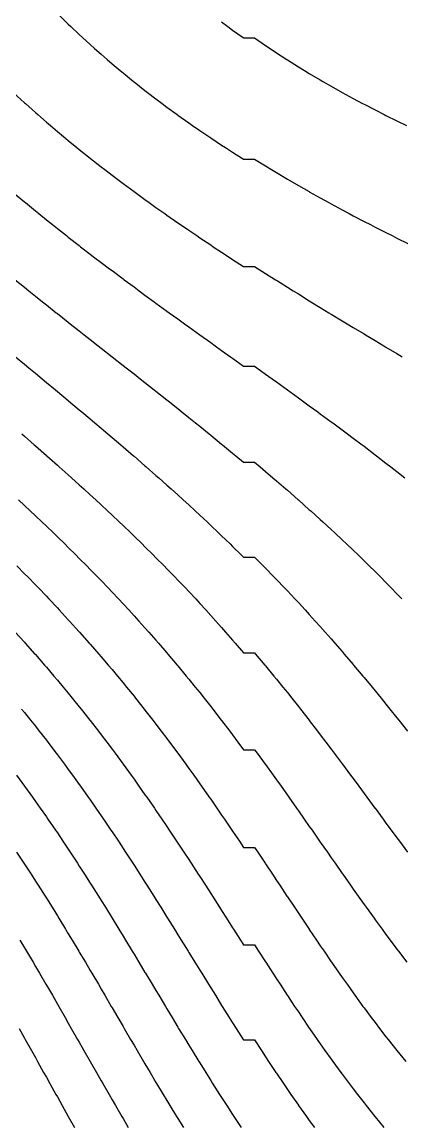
# Model space of a CAD drawing. Extents: x 1412622.5 to 1412673.9, y 4931530.8 to 4931599.9.
# Drawn here: x 1412644.59 to 1412650.46, y 4931574.07 to 4931591.13 of the extents above; entities that cross this region are included whole.
import ezdxf

# ---------------------------------------------------------------- set-up
doc = ezdxf.new("R2010")
doc.units = 0
doc.layers.add('line', color=2, linetype='CONTINUOUS')

msp = doc.modelspace()

# ---------------------------------------------------------------- linework, layer by layer
at = {"layer": 'line'}
for points in [[(1412645.172434, 4931591.236597), (1412645.30721, 4931591.104586), (1412645.346746, 4931591.066434), (1412645.476489, 4931590.943677), (1412645.527357, 4931590.89627), (1412645.645768, 4931590.787982), (1412645.714481, 4931590.726107), (1412645.815047, 4931590.637174), (1412645.908347, 4931590.555944), (1412645.984326, 4931590.490922), (1412646.109133, 4931590.385781), (1412646.153605, 4931590.348923), (1412646.317024, 4931590.215618), (1412646.322884, 4931590.21091), (1412646.492163, 4931590.077212), (1412646.533038, 4931590.045455), (1412646.661442, 4931589.947097), (1412646.756738, 4931589.875291), (1412646.830721, 4931589.820264), (1412646.988061, 4931589.705128), (1412647, 4931589.696497), (1412647.169279, 4931589.576268), (1412647.228426, 4931589.534965), (1412647.338558, 4931589.458875), (1412647.476971, 4931589.364802), (1412647.507837, 4931589.344021), (1412647.677116, 4931589.232066), (1412647.734706, 4931589.194639), (1412647.846395, 4931589.122633), (1412648.00114, 4931589.024476), (1412648.015674, 4931589.01532), (1412648.184953, 4931589.01532), (1412648.354232, 4931588.910652), (1412648.446876, 4931588.854312), (1412648.523511, 4931588.807958), (1412648.69279, 4931588.707303), (1412648.732455, 4931588.684149), (1412648.862069, 4931588.608773), (1412649.027645, 4931588.513986), (1412649.031348, 4931588.511871), (1412649.200627, 4931588.417069), (1412649.333461, 4931588.343823), (1412649.369906, 4931588.323746), (1412649.539185, 4931588.232192), (1412649.649185, 4931588.17366), (1412649.708464, 4931588.142092), (1412649.877743, 4931588.053524), (1412649.974959, 4931588.003497), (1412650.047022, 4931587.966322), (1412650.216301, 4931587.880468), (1412650.310804, 4931587.833333), (1412650.38558, 4931587.795882), (1412650.554859, 4931587.712486)], [(1412647.677116, 4931591.1373), (1412647.772037, 4931591.066434), (1412647.846395, 4931591.011934), (1412648.00753, 4931590.89627), (1412648.015674, 4931590.890525), (1412648.184953, 4931590.890525), (1412648.354232, 4931590.773554), (1412648.424358, 4931590.726107), (1412648.523511, 4931590.660093), (1412648.683303, 4931590.555944), (1412648.69279, 4931590.549852), (1412648.862069, 4931590.44341), (1412648.955691, 4931590.385781), (1412649.031348, 4931590.339837), (1412649.200627, 4931590.239214), (1412649.241172, 4931590.215618), (1412649.369906, 4931590.141595), (1412649.539185, 4931590.046329), (1412649.540771, 4931590.045455), (1412649.708464, 4931589.954008), (1412649.855921, 4931589.875291), (1412649.877743, 4931589.863751), (1412650.047022, 4931589.77604), (1412650.186784, 4931589.705128), (1412650.216301, 4931589.690269), (1412650.38558, 4931589.606739), (1412650.534039, 4931589.534965)], [(1412644.460815, 4931590.042415), (1412644.630094, 4931589.887489), (1412644.643574, 4931589.875291), (1412644.799373, 4931589.736399), (1412644.834853, 4931589.705128), (1412644.968652, 4931589.588837), (1412645.031354, 4931589.534965), (1412645.137931, 4931589.444582), (1412645.233095, 4931589.364802), (1412645.30721, 4931589.303417), (1412645.440086, 4931589.194639), (1412645.476489, 4931589.165168), (1412645.645768, 4931589.029731), (1412645.652427, 4931589.024476), (1412645.815047, 4931588.897387), (1412645.870814, 4931588.854312), (1412645.984326, 4931588.767422), (1412646.094377, 4931588.684149), (1412646.153605, 4931588.639682), (1412646.322884, 4931588.514034), (1412646.492163, 4931588.391017), (1412646.557846, 4931588.343823), (1412646.661442, 4931588.269787), (1412646.79746, 4931588.17366), (1412646.830721, 4931588.150253), (1412647, 4931588.032653), (1412647.042511, 4931588.003497), (1412647.169279, 4931587.916796), (1412647.292618, 4931587.833333), (1412647.338558, 4931587.802294), (1412647.507837, 4931587.689331), (1412647.54756, 4931587.66317), (1412647.677116, 4931587.577849), (1412647.807232, 4931587.493007), (1412647.846395, 4931587.46744), (1412648.015674, 4931587.358328), (1412648.184953, 4931587.358328), (1412648.24068, 4931587.322844), (1412648.354232, 4931587.250339), (1412648.508603, 4931587.152681), (1412648.523511, 4931587.14321), (1412648.69279, 4931587.037192), (1412648.780965, 4931586.982517), (1412648.862069, 4931586.931941), (1412649.031348, 4931586.827433), (1412649.056114, 4931586.812354), (1412649.200627, 4931586.723712), (1412649.334624, 4931586.642191), (1412649.369906, 4931586.620536), (1412649.539185, 4931586.517963), (1412649.615766, 4931586.472028), (1412649.708464, 4931586.415842), (1412649.877743, 4931586.314123), (1412649.898427, 4931586.301865), (1412650.047022, 4931586.21273), (1412650.183032, 4931586.131702), (1412650.216301, 4931586.111614), (1412650.38558, 4931586.01065), (1412650.468643, 4931585.961538)], [(1412644.460815, 4931588.49625), (1412644.630094, 4931588.355307), (1412644.644015, 4931588.343823), (1412644.799373, 4931588.216678), (1412644.852359, 4931588.17366), (1412644.968652, 4931588.079907), (1412645.064164, 4931588.003497), (1412645.137931, 4931587.944834), (1412645.27922, 4931587.833333), (1412645.30721, 4931587.811356), (1412645.476489, 4931587.679587), (1412645.497777, 4931587.66317), (1412645.645768, 4931587.549459), (1412645.719788, 4931587.493007), (1412645.815047, 4931587.420547), (1412645.944394, 4931587.322844), (1412645.984326, 4931587.292726), (1412646.153605, 4931587.166067), (1412646.171667, 4931587.152681), (1412646.322884, 4931587.04062), (1412646.40182, 4931586.982517), (1412646.492163, 4931586.915943), (1412646.633609, 4931586.812354), (1412646.661442, 4931586.791927), (1412646.830721, 4931586.66874), (1412646.867499, 4931586.642191), (1412647, 4931586.546181), (1412647.102922, 4931586.472028), (1412647.169279, 4931586.423982), (1412647.338558, 4931586.302075), (1412647.338854, 4931586.301865), (1412647.507837, 4931586.180667), (1412647.576456, 4931586.131702), (1412647.677116, 4931586.059321), (1412647.813746, 4931585.961538), (1412647.846395, 4931585.937964), (1412648.015674, 4931585.816629), (1412648.184953, 4931585.816629), (1412648.220445, 4931585.791375), (1412648.354232, 4931585.695179), (1412648.457537, 4931585.621212), (1412648.523511, 4931585.573422), (1412648.69279, 4931585.451288), (1412648.693124, 4931585.451049), (1412648.862069, 4931585.328752), (1412648.928449, 4931585.280886), (1412649.031348, 4931585.205615), (1412649.161535, 4931585.110723), (1412649.200627, 4931585.081787), (1412649.369906, 4931584.957174), (1412649.392638, 4931584.940559), (1412649.539185, 4931584.831625), (1412649.621834, 4931584.770396), (1412649.708464, 4931584.705056), (1412649.847885, 4931584.600233), (1412649.877743, 4931584.577356), (1412650.047022, 4931584.448358), (1412650.071171, 4931584.43007), (1412650.216301, 4931584.317936), (1412650.291638, 4931584.259907), (1412650.38558, 4931584.186004), (1412650.508321, 4931584.089744)], [(1412644.48743, 4931587.152681), (1412644.630094, 4931587.036996), (1412644.697596, 4931586.982517), (1412644.799373, 4931586.900532), (1412644.90932, 4931586.812354), (1412644.968652, 4931586.76481), (1412645.122327, 4931586.642191), (1412645.137931, 4931586.629738), (1412645.30721, 4931586.495465), (1412645.336915, 4931586.472028), (1412645.476489, 4931586.361736), (1412645.552551, 4931586.301865), (1412645.645768, 4931586.228295), (1412645.768592, 4931586.131702), (1412645.815047, 4931586.095035), (1412645.984326, 4931585.961872), (1412645.984753, 4931585.961538), (1412646.153605, 4931585.828964), (1412646.201632, 4931585.791375), (1412646.322884, 4931585.695885), (1412646.417972, 4931585.621212), (1412646.492163, 4931585.562518), (1412646.633432, 4931585.451049), (1412646.661442, 4931585.428761), (1412646.830721, 4931585.294582), (1412646.848084, 4931585.280886), (1412647, 4931585.159859), (1412647.06182, 4931585.110723), (1412647.169279, 4931585.024366), (1412647.273782, 4931584.940559), (1412647.338558, 4931584.887979), (1412647.48368, 4931584.770396), (1412647.507837, 4931584.750566), (1412647.677116, 4931584.612045), (1412647.691613, 4931584.600233), (1412647.846395, 4931584.472262), (1412647.897516, 4931584.43007), (1412648.015674, 4931584.331024), (1412648.184953, 4931584.331024), (1412648.269948, 4931584.259907), (1412648.354232, 4931584.188211), (1412648.470181, 4931584.089744), (1412648.523511, 4931584.043663), (1412648.667364, 4931583.91958), (1412648.69279, 4931583.897245), (1412648.861381, 4931583.749417), (1412648.862069, 4931583.748802), (1412649.031348, 4931583.598175), (1412649.052658, 4931583.579254), (1412649.200627, 4931583.445217), (1412649.240596, 4931583.409091), (1412649.369906, 4931583.289771), (1412649.425146, 4931583.238928), (1412649.539185, 4931583.131708), (1412649.606314, 4931583.068765), (1412649.708464, 4931582.970885), (1412649.784139, 4931582.898601), (1412649.877743, 4931582.807197), (1412649.958677, 4931582.728438), (1412650.047022, 4931582.640536), (1412650.130006, 4931582.558275), (1412650.216301, 4931582.470816), (1412650.298253, 4931582.388112), (1412650.38558, 4931582.297994), (1412650.463517, 4931582.217949)], [(1412644.490749, 4931585.961538), (1412644.630094, 4931585.846255), (1412644.696561, 4931585.791375), (1412644.799373, 4931585.706206), (1412644.90216, 4931585.621212), (1412644.968652, 4931585.565991), (1412645.107288, 4931585.451049), (1412645.137931, 4931585.425507), (1412645.30721, 4931585.284653), (1412645.311756, 4931585.280886), (1412645.476489, 4931585.143445), (1412645.515759, 4931585.110723), (1412645.645768, 4931585.00155), (1412645.718482, 4931584.940559), (1412645.815047, 4931584.858851), (1412645.919678, 4931584.770396), (1412645.984326, 4931584.715205), (1412646.119104, 4931584.600233), (1412646.153605, 4931584.570482), (1412646.31654, 4931584.43007), (1412646.322884, 4931584.424538), (1412646.492163, 4931584.277273), (1412646.51215, 4931584.259907), (1412646.661442, 4931584.128478), (1412646.705463, 4931584.089744), (1412646.830721, 4931583.977969), (1412646.896191, 4931583.91958), (1412647, 4931583.825597), (1412647.084189, 4931583.749417), (1412647.169279, 4931583.671189), (1412647.269331, 4931583.579254), (1412647.338558, 4931583.51457), (1412647.451518, 4931583.409091), (1412647.507837, 4931583.355573), (1412647.63069, 4931583.238928), (1412647.677116, 4931583.194035), (1412647.806783, 4931583.068765), (1412647.846395, 4931583.029764), (1412647.979781, 4931582.898601), (1412648.015674, 4931582.862609), (1412648.184953, 4931582.862609), (1412648.318947, 4931582.728438), (1412648.354232, 4931582.69239), (1412648.485731, 4931582.558275), (1412648.523511, 4931582.518946), (1412648.649464, 4931582.388112), (1412648.69279, 4931582.342158), (1412648.810192, 4931582.217949), (1412648.862069, 4931582.161893), (1412648.967981, 4931582.047786), (1412649.031348, 4931581.978048), (1412649.122918, 4931581.877622), (1412649.200627, 4931581.790571), (1412649.275114, 4931581.707459), (1412649.369906, 4931581.599441), (1412649.424689, 4931581.537296), (1412649.539185, 4931581.404682), (1412649.571771, 4931581.367133), (1412649.708464, 4931581.206381), (1412649.716513, 4931581.19697), (1412649.859509, 4931581.026807), (1412649.877743, 4931581.004705), (1412650.000739, 4931580.856643), (1412650.047022, 4931580.799894), (1412650.140225, 4931580.68648), (1412650.216301, 4931580.592274), (1412650.278158, 4931580.516317), (1412650.38558, 4931580.382249), (1412650.414766, 4931580.346154), (1412650.550379, 4931580.175991)], [(1412644.586892, 4931584.770396), (1412644.630094, 4931584.732706), (1412644.781938, 4931584.600233), (1412644.799373, 4931584.584899), (1412644.968652, 4931584.436081), (1412644.975499, 4931584.43007), (1412645.137931, 4931584.286132), (1412645.167521, 4931584.259907), (1412645.30721, 4931584.134808), (1412645.357519, 4931584.089744), (1412645.476489, 4931583.98196), (1412645.54532, 4931583.91958), (1412645.645768, 4931583.827422), (1412645.730754, 4931583.749417), (1412645.815047, 4931583.671027), (1412645.913691, 4931583.579254), (1412645.984326, 4931583.51261), (1412646.093993, 4931583.409091), (1412646.153605, 4931583.351976), (1412646.271557, 4931583.238928), (1412646.322884, 4931583.188954), (1412646.446287, 4931583.068765), (1412646.492163, 4931583.023338), (1412646.618113, 4931582.898601), (1412646.661442, 4931582.854944), (1412646.786997, 4931582.728438), (1412646.830721, 4931582.683587), (1412646.952896, 4931582.558275), (1412647, 4931582.509057), (1412647.115803, 4931582.388112), (1412647.169279, 4931582.331186), (1412647.275726, 4931582.217949), (1412647.338558, 4931582.149783), (1412647.432677, 4931582.047786), (1412647.507837, 4931581.964691), (1412647.586705, 4931581.877622), (1412647.677116, 4931581.775762), (1412647.737852, 4931581.707459), (1412647.846395, 4931581.582862), (1412647.88618, 4931581.537296), (1412648.015674, 4931581.385908), (1412648.184953, 4931581.385908), (1412648.201058, 4931581.367133), (1412648.344198, 4931581.19697), (1412648.354232, 4931581.184817), (1412648.485161, 4931581.026807), (1412648.523511, 4931580.979578), (1412648.623758, 4931580.856643), (1412648.69279, 4931580.770283), (1412648.760104, 4931580.68648), (1412648.862069, 4931580.557053), (1412648.894339, 4931580.516317), (1412649.026691, 4931580.346154), (1412649.031348, 4931580.340077), (1412649.157925, 4931580.175991), (1412649.200627, 4931580.119661), (1412649.287565, 4931580.005828), (1412649.369906, 4931579.896205), (1412649.415758, 4931579.835664), (1412649.539185, 4931579.670162), (1412649.542692, 4931579.665501), (1412649.669437, 4931579.495338), (1412649.708464, 4931579.442255), (1412649.795442, 4931579.325175), (1412649.877743, 4931579.213048), (1412649.920825, 4931579.155012), (1412650.045855, 4931578.984848), (1412650.047022, 4931578.983251), (1412650.17173, 4931578.814685), (1412650.216301, 4931578.753965), (1412650.297736, 4931578.644522), (1412650.38558, 4931578.525733), (1412650.424131, 4931578.474359), (1412650.551274, 4931578.304196)], [(1412644.536543, 4931583.749417), (1412644.630094, 4931583.662208), (1412644.718981, 4931583.579254), (1412644.799373, 4931583.503338), (1412644.89906, 4931583.409091), (1412644.968652, 4931583.342459), (1412645.076654, 4931583.238928), (1412645.137931, 4931583.179389), (1412645.251657, 4931583.068765), (1412645.30721, 4931583.013943), (1412645.423961, 4931582.898601), (1412645.476489, 4931582.845917), (1412645.593494, 4931582.728438), (1412645.645768, 4931582.675113), (1412645.760193, 4931582.558275), (1412645.815047, 4931582.501328), (1412645.924013, 4931582.388112), (1412645.984326, 4931582.324353), (1412646.084913, 4931582.217949), (1412646.153605, 4931582.143975), (1412646.242889, 4931582.047786), (1412646.322884, 4931581.960003), (1412646.397944, 4931581.877622), (1412646.492163, 4931581.772232), (1412646.550079, 4931581.707459), (1412646.661442, 4931581.580485), (1412646.699338, 4931581.537296), (1412646.830721, 4931581.384588), (1412646.845752, 4931581.367133), (1412646.98954, 4931581.19697), (1412647, 4931581.18436), (1412647.130901, 4931581.026807), (1412647.169279, 4931580.979673), (1412647.269656, 4931580.856643), (1412647.338558, 4931580.770484), (1412647.405902, 4931580.68648), (1412647.507837, 4931580.55677), (1412647.539725, 4931580.516317), (1412647.671319, 4931580.346154), (1412647.677116, 4931580.338536), (1412647.801298, 4931580.175991), (1412647.846395, 4931580.115832), (1412647.929237, 4931580.005828), (1412648.015674, 4931579.88891), (1412648.184953, 4931579.88891), (1412648.224528, 4931579.835664), (1412648.348847, 4931579.665501), (1412648.354232, 4931579.658031), (1412648.472269, 4931579.495338), (1412648.523511, 4931579.423545), (1412648.594226, 4931579.325175), (1412648.69279, 4931579.18596), (1412648.714878, 4931579.155012), (1412648.834891, 4931578.984848), (1412648.862069, 4931578.945869), (1412648.954387, 4931578.814685), (1412649.031348, 4931578.703977), (1412649.0731, 4931578.644522), (1412649.191397, 4931578.474359), (1412649.200627, 4931578.460994), (1412649.310158, 4931578.304196), (1412649.369906, 4931578.217931), (1412649.428736, 4931578.134033), (1412649.539185, 4931577.975427), (1412649.547342, 4931577.963869), (1412649.667092, 4931577.793706), (1412649.708464, 4931577.734685), (1412649.78752, 4931577.623543), (1412649.877743, 4931577.496324), (1412649.908681, 4931577.45338), (1412650.031182, 4931577.283217), (1412650.047022, 4931577.261237), (1412650.15565, 4931577.113054), (1412650.216301, 4931577.030379), (1412650.281654, 4931576.94289), (1412650.38558, 4931576.804072), (1412650.409497, 4931576.772727), (1412650.539864, 4931576.602564)], [(1412644.511287, 4931582.728438), (1412644.630094, 4931582.608385), (1412644.679598, 4931582.558275), (1412644.799373, 4931582.435215), (1412644.845145, 4931582.388112), (1412644.968652, 4931582.259011), (1412645.007873, 4931582.217949), (1412645.137931, 4931582.079561), (1412645.16775, 4931582.047786), (1412645.30721, 4931581.896637), (1412645.324732, 4931581.877622), (1412645.476489, 4931581.710038), (1412645.478822, 4931581.707459), (1412645.63021, 4931581.537296), (1412645.645768, 4931581.51949), (1412645.778781, 4931581.367133), (1412645.815047, 4931581.324807), (1412645.924532, 4931581.19697), (1412645.984326, 4931581.12581), (1412646.067506, 4931581.026807), (1412646.153605, 4931580.922325), (1412646.207743, 4931580.856643), (1412646.322884, 4931580.714199), (1412646.345305, 4931580.68648), (1412646.480406, 4931580.516317), (1412646.492163, 4931580.501247), (1412646.613322, 4931580.346154), (1412646.661442, 4931580.283344), (1412646.743837, 4931580.175991), (1412646.830721, 4931580.060571), (1412646.872028, 4931580.005828), (1412646.998017, 4931579.835664), (1412647, 4931579.832945), (1412647.122519, 4931579.665501), (1412647.169279, 4931579.60041), (1412647.245053, 4931579.495338), (1412647.338558, 4931579.363348), (1412647.365724, 4931579.325175), (1412647.485007, 4931579.155012), (1412647.507837, 4931579.121976), (1412647.603134, 4931578.984848), (1412647.677116, 4931578.876706), (1412647.719816, 4931578.814685), (1412647.835359, 4931578.644522), (1412647.846395, 4931578.628095), (1412647.950447, 4931578.474359), (1412648.015674, 4931578.376737), (1412648.184953, 4931578.376737), (1412648.233823, 4931578.304196), (1412648.34718, 4931578.134033), (1412648.354232, 4931578.123369), (1412648.460716, 4931577.963869), (1412648.523511, 4931577.868899), (1412648.573746, 4931577.793706), (1412648.686547, 4931577.623543), (1412648.69279, 4931577.614086), (1412648.800122, 4931577.45338), (1412648.862069, 4931577.36007), (1412648.913735, 4931577.283217), (1412649.02764, 4931577.113054), (1412649.031348, 4931577.10751), (1412649.14298, 4931576.94289), (1412649.200627, 4931576.857684), (1412649.258958, 4931576.772727), (1412649.369906, 4931576.611013), (1412649.375794, 4931576.602564), (1412649.494655, 4931576.432401), (1412649.539185, 4931576.368742), (1412649.61496, 4931576.262238), (1412649.708464, 4931576.131142), (1412649.73683, 4931576.092075), (1412649.86089, 4931575.921911), (1412649.877743, 4931575.898912), (1412649.987652, 4931575.751748), (1412650.047022, 4931575.672665), (1412650.116779, 4931575.581585), (1412650.216301, 4931575.452416), (1412650.248549, 4931575.411422), (1412650.38333, 4931575.241259), (1412650.38558, 4931575.23844), (1412650.522121, 4931575.071096)], [(1412644.486595, 4931581.707459), (1412644.630094, 4931581.54872), (1412644.640401, 4931581.537296), (1412644.791423, 4931581.367133), (1412644.799373, 4931581.358025), (1412644.939715, 4931581.19697), (1412644.968652, 4931581.163164), (1412645.085199, 4931581.026807), (1412645.137931, 4931580.963972), (1412645.227895, 4931580.856643), (1412645.30721, 4931580.760245), (1412645.367845, 4931580.68648), (1412645.476489, 4931580.551785), (1412645.505081, 4931580.516317), (1412645.639737, 4931580.346154), (1412645.645768, 4931580.338404), (1412645.772143, 4931580.175991), (1412645.815047, 4931580.119784), (1412645.902067, 4931580.005828), (1412645.984326, 4931579.896033), (1412646.029591, 4931579.835664), (1412646.153605, 4931579.667105), (1412646.154787, 4931579.665501), (1412646.278275, 4931579.495338), (1412646.322884, 4931579.432731), (1412646.399684, 4931579.325175), (1412646.492163, 4931579.193301), (1412646.519087, 4931579.155012), (1412646.636887, 4931578.984848), (1412646.661442, 4931578.948844), (1412646.753268, 4931578.814685), (1412646.830721, 4931578.699657), (1412646.868006, 4931578.644522), (1412646.981454, 4931578.474359), (1412647, 4931578.446197), (1412647.094012, 4931578.304196), (1412647.169279, 4931578.188902), (1412647.205317, 4931578.134033), (1412647.315804, 4931577.963869), (1412647.338558, 4931577.928479), (1412647.425828, 4931577.793706), (1412647.507837, 4931577.665649), (1412647.535017, 4931577.623543), (1412647.644, 4931577.45338), (1412647.677116, 4931577.401286), (1412647.752858, 4931577.283217), (1412647.846395, 4931577.136281), (1412647.861329, 4931577.113054), (1412647.970291, 4931576.94289), (1412648.015674, 4931576.871681), (1412648.184953, 4931576.871681), (1412648.248722, 4931576.772727), (1412648.354232, 4931576.608332), (1412648.357979, 4931576.602564), (1412648.468441, 4931576.432401), (1412648.523511, 4931576.347422), (1412648.579446, 4931576.262238), (1412648.69112, 4931576.092075), (1412648.69279, 4931576.089535), (1412648.804614, 4931575.921911), (1412648.862069, 4931575.835901), (1412648.919146, 4931575.751748), (1412649.031348, 4931575.586747), (1412649.034915, 4931575.581585), (1412649.153047, 4931575.411422), (1412649.200627, 4931575.343182), (1412649.272924, 4931575.241259), (1412649.369906, 4931575.105222), (1412649.394676, 4931575.071096), (1412649.51897, 4931574.900932), (1412649.539185, 4931574.873442), (1412649.646108, 4931574.730769), (1412649.708464, 4931574.648149), (1412649.775848, 4931574.560606), (1412649.877743, 4931574.429209), (1412649.908425, 4931574.390443), (1412650.044183, 4931574.22028), (1412650.047022, 4931574.216751), (1412650.183946, 4931574.050117)], [(1412644.585886, 4931580.516317), (1412644.630094, 4931580.461627), (1412644.723272, 4931580.346154), (1412644.799373, 4931580.250096), (1412644.858, 4931580.175991), (1412644.968652, 4931580.033496), (1412644.990114, 4931580.005828), (1412645.119833, 4931579.835664), (1412645.137931, 4931579.811512), (1412645.247276, 4931579.665501), (1412645.30721, 4931579.583971), (1412645.372353, 4931579.495338), (1412645.476489, 4931579.351021), (1412645.495143, 4931579.325175), (1412645.615982, 4931579.155012), (1412645.645768, 4931579.112363), (1412645.734905, 4931578.984848), (1412645.815047, 4931578.868179), (1412645.851846, 4931578.814685), (1412645.967047, 4931578.644522), (1412645.984326, 4931578.618634), (1412646.080838, 4931578.474359), (1412646.153605, 4931578.363829), (1412646.19298, 4931578.304196), (1412646.303762, 4931578.134033), (1412646.322884, 4931578.104299), (1412646.413537, 4931577.963869), (1412646.492163, 4931577.840382), (1412646.522016, 4931577.793706), (1412646.629661, 4931577.623543), (1412646.661442, 4931577.572777), (1412646.736601, 4931577.45338), (1412646.830721, 4931577.302225), (1412646.842631, 4931577.283217), (1412646.948464, 4931577.113054), (1412647, 4931577.029506), (1412647.053819, 4931576.94289), (1412647.158784, 4931576.772727), (1412647.169279, 4931576.755635), (1412647.264061, 4931576.602564), (1412647.338558, 4931576.481589), (1412647.369129, 4931576.432401), (1412647.474555, 4931576.262238), (1412647.507837, 4931576.208393), (1412647.580479, 4931576.092075), (1412647.677116, 4931575.937022), (1412647.686639, 4931575.921911), (1412647.793935, 4931575.751748), (1412647.846395, 4931575.668576), (1412647.901938, 4931575.581585), (1412648.010724, 4931575.411422), (1412648.015674, 4931575.403702), (1412648.184953, 4931575.403702), (1412648.290518, 4931575.241259), (1412648.354232, 4931575.143512), (1412648.402108, 4931575.071096), (1412648.515079, 4931574.900932), (1412648.523511, 4931574.888297), (1412648.630241, 4931574.730769), (1412648.69279, 4931574.638964), (1412648.747034, 4931574.560606), (1412648.862069, 4931574.395478), (1412648.865636, 4931574.390443), (1412648.987047, 4931574.22028), (1412649.031348, 4931574.158644), (1412649.11073, 4931574.050117)], [(1412644.505672, 4931579.495338), (1412644.630094, 4931579.325955), (1412644.630667, 4931579.325175), (1412644.75357, 4931579.155012), (1412644.799373, 4931579.090458), (1412644.874241, 4931578.984848), (1412644.968652, 4931578.849313), (1412644.992761, 4931578.814685), (1412645.109376, 4931578.644522), (1412645.137931, 4931578.6022), (1412645.2242, 4931578.474359), (1412645.30721, 4931578.349293), (1412645.337164, 4931578.304196), (1412645.448563, 4931578.134033), (1412645.476489, 4931578.090775), (1412645.558533, 4931577.963869), (1412645.645768, 4931577.826944), (1412645.666987, 4931577.793706), (1412645.774307, 4931577.623543), (1412645.815047, 4931577.558149), (1412645.880508, 4931577.45338), (1412645.984326, 4931577.285165), (1412645.985533, 4931577.283217), (1412646.089994, 4931577.113054), (1412646.153605, 4931577.008342), (1412646.193546, 4931576.94289), (1412646.296511, 4931576.772727), (1412646.322884, 4931576.72882), (1412646.399136, 4931576.602564), (1412646.492163, 4931576.447405), (1412646.501215, 4931576.432401), (1412646.603401, 4931576.262238), (1412646.661442, 4931576.165099), (1412646.705391, 4931576.092075), (1412646.807432, 4931575.921911), (1412646.830721, 4931575.882987), (1412646.9099, 4931575.751748), (1412647, 4931575.602133), (1412647.012486, 4931575.581585), (1412647.115893, 4931575.411422), (1412647.169279, 4931575.323605), (1412647.219848, 4931575.241259), (1412647.3245, 4931575.071096), (1412647.338558, 4931575.048293), (1412647.430427, 4931574.900932), (1412647.507837, 4931574.777171), (1412647.537209, 4931574.730769), (1412647.645374, 4931574.560606), (1412647.677116, 4931574.510916), (1412647.755079, 4931574.390443), (1412647.846395, 4931574.250146), (1412647.866103, 4931574.22028), (1412647.97911, 4931574.050117)], [(1412644.50821, 4931578.304196), (1412644.620894, 4931578.134033), (1412644.630094, 4931578.119945), (1412644.731941, 4931577.963869), (1412644.799373, 4931577.858954), (1412644.841297, 4931577.793706), (1412644.949127, 4931577.623543), (1412644.968652, 4931577.592339), (1412645.055635, 4931577.45338), (1412645.137931, 4931577.320183), (1412645.160793, 4931577.283217), (1412645.26485, 4931577.113054), (1412645.30721, 4931577.043023), (1412645.367884, 4931576.94289), (1412645.469913, 4931576.772727), (1412645.476489, 4931576.761667), (1412645.571322, 4931576.602564), (1412645.645768, 4931576.476568), (1412645.671953, 4931576.432401), (1412645.772129, 4931576.262238), (1412645.815047, 4931576.188872), (1412645.871911, 4931576.092075), (1412645.971323, 4931575.921911), (1412645.984326, 4931575.899561), (1412646.070763, 4931575.751748), (1412646.153605, 4931575.609597), (1412646.170028, 4931575.581585), (1412646.269571, 4931575.411422), (1412646.322884, 4931575.320163), (1412646.369302, 4931575.241259), (1412646.469372, 4931575.071096), (1412646.492163, 4931575.032363), (1412646.570116, 4931574.900932), (1412646.661442, 4931574.747228), (1412646.671308, 4931574.730769), (1412646.773547, 4931574.560606), (1412646.830721, 4931574.465787), (1412646.876594, 4931574.390443), (1412646.980652, 4931574.22028), (1412647, 4931574.18879), (1412647.08613, 4931574.050117)], [(1412644.55945, 4931576.94289), (1412644.630094, 4931576.825192), (1412644.66158, 4931576.772727), (1412644.762658, 4931576.602564), (1412644.799373, 4931576.540163), (1412644.86281, 4931576.432401), (1412644.962121, 4931576.262238), (1412644.968652, 4931576.25096), (1412645.06077, 4931576.092075), (1412645.137931, 4931575.958087), (1412645.158805, 4931575.921911), (1412645.25641, 4931575.751748), (1412645.30721, 4931575.66276), (1412645.353675, 4931575.581585), (1412645.450704, 4931575.411422), (1412645.476489, 4931575.366058), (1412645.547691, 4931575.241259), (1412645.644624, 4931575.071096), (1412645.645768, 4931575.069084), (1412645.741835, 4931574.900932), (1412645.815047, 4931574.772851), (1412645.839235, 4931574.730769), (1412645.937092, 4931574.560606), (1412645.984326, 4931574.478637), (1412646.035475, 4931574.390443), (1412646.134465, 4931574.22028), (1412646.153605, 4931574.187479), (1412646.234355, 4931574.050117)], [(1412644.54585, 4931575.581585), (1412644.630094, 4931575.431792), (1412644.641555, 4931575.411422), (1412644.736802, 4931575.241259), (1412644.799373, 4931575.129148), (1412644.831813, 4931575.071096), (1412644.926643, 4931574.900932), (1412644.968652, 4931574.825426), (1412645.021428, 4931574.730769), (1412645.116291, 4931574.560606), (1412645.137931, 4931574.521773), (1412645.211335, 4931574.390443), (1412645.306681, 4931574.22028), (1412645.30721, 4931574.219337), (1412645.402453, 4931574.050117)]]:
    msp.add_lwpolyline(points, dxfattribs=at)

doc.saveas('drawing.dxf')
